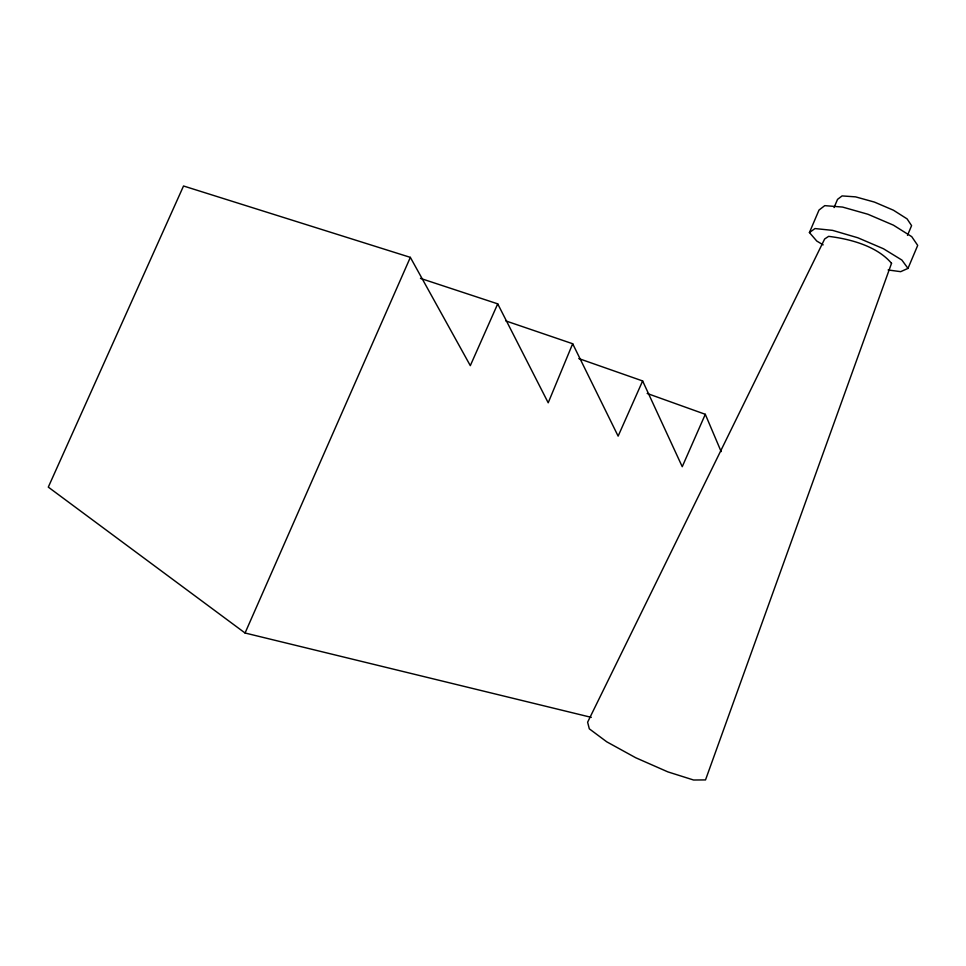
<?xml version="1.0" encoding="UTF-8"?>
<svg xmlns="http://www.w3.org/2000/svg" width="966" height="966" viewBox="0 0 966 966"><rect width="100%" height="100%" fill="white"/><g stroke="black" fill="none" stroke-linecap="round" stroke-linejoin="round"><path stroke-width="1.45" d="M505.906 320.954L572.669 343.739L548.205 402.786L497.719 303.855L420.464 278.377M888.104 269.973L900.674 271.663L907.992 268.391L917.7 245.4L911.735 236.658L893.429 225.163L867.866 214.235L842.557 207.074L824.759 205.637L819.011 210.057L809.423 232.552L816.777 241.053L823.165 244.869M907.485 235.354L911.59 225.633L907.086 218.884L893.453 210.226L874.459 202.099L855.562 196.859L842.086 195.917L837.534 199.37L834.044 207.569M245.062 633.008L410.345 257.367L183.528 185.991L48.3 487.118L245.062 633.008L591.277 717.364M647.172 393.464L705.301 414.305L682.237 466.699L642.632 380.954L578.791 358.567M497.719 303.855L470.309 365.643L410.345 257.367M642.632 380.954L618.131 436.125L572.669 343.739M809.423 232.552L814.99 228.556L832.632 230.379L857.856 237.781L883.443 248.745L901.858 260.035L907.992 268.391M705.301 414.305L721.143 451.593M891.533 263.307L705.518 779.912L693.588 780.009L667.868 771.882L635.688 757.73L606.745 741.816L589.32 728.835L587.618 722.206L824.662 238.976L828.635 236.356C850.43 239.025 876.923 246.101 891.533 263.307"/></g></svg>
